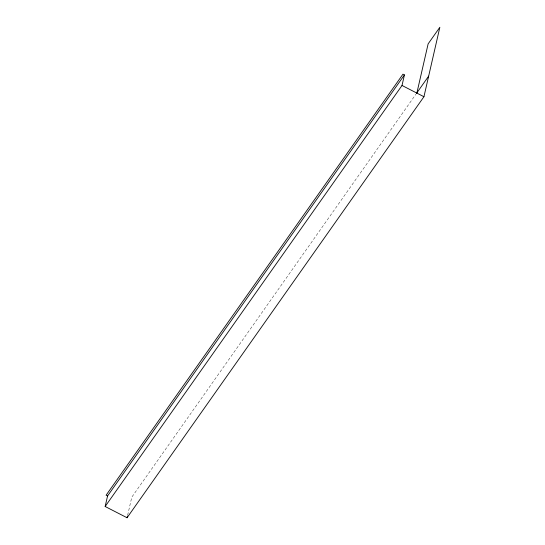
<?xml version="1.0" encoding="UTF-8"?>
<svg xmlns="http://www.w3.org/2000/svg" width="545" height="545" viewBox="0 0 545 545"><rect width="100%" height="100%" fill="white"/><g stroke="black" fill="none" stroke-linecap="round" stroke-linejoin="round"><path stroke-width="0.41" stroke-dasharray="2.73 2.04" d="M127.632 515.277L131.781 497.169L415.896 94.237"/><path stroke-width="0.82" d="M416.932 92.759L428.132 43.873L439.849 27.25L423.942 96.724L127.067 517.75L105.151 506.496L107.563 495.957L404.431 74.924L402.973 74.174L106.105 495.201L107.563 495.957M127.067 517.75L127.448 516.101M105.151 506.496L402.019 85.47L404.431 74.924M416.387 93.536L428.649 76.143M402.019 85.47L423.942 96.724"/></g></svg>
